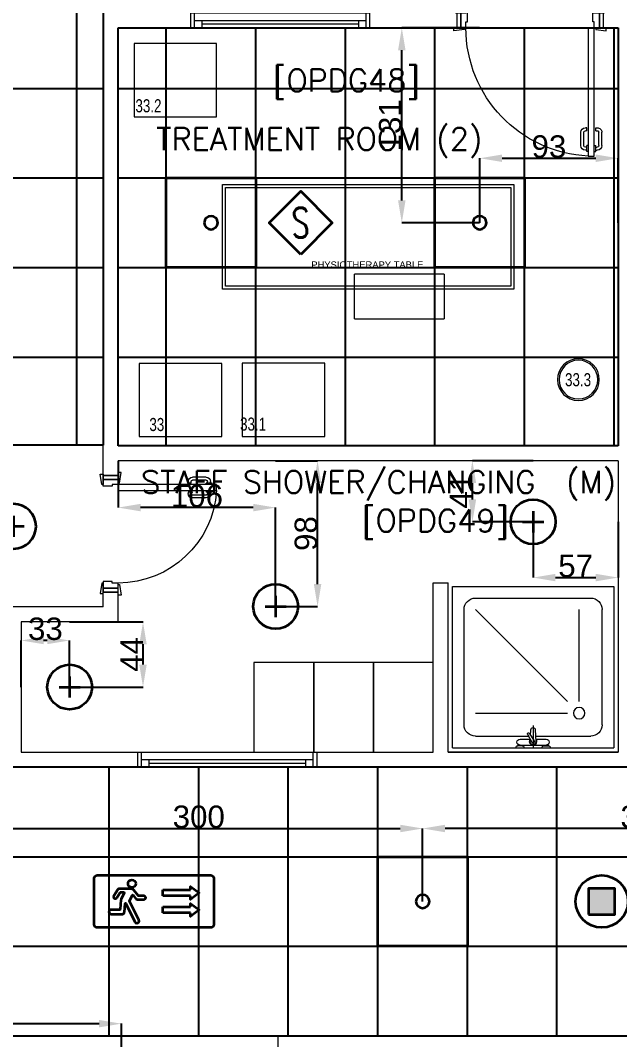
# Model space of a CAD drawing. Header units: inches. Extents: x -12418 to 57169, y -29325 to 19878.
# Drawn here: x 29623 to 33637, y -2773 to 4056 of the extents above; entities that cross this region are included whole.
import ezdxf
from ezdxf.enums import TextEntityAlignment as Align

# ---------------------------------------------------------------- set-up
doc = ezdxf.new("R2010")
doc.units = ezdxf.units.IN
doc.header["$LTSCALE"] = 25
doc.header["$MEASUREMENT"] = 0
doc.header["$PDMODE"] = 3
doc.layers.get('0').update_dxf_attribs({"color": 8})
doc.layers.get('Defpoints').update_dxf_attribs({"color": 8})
for name, color, linetype, lineweight in [('00-Ground Floor$0$72_EGR_BASE_TEXT', 252, 'Continuous', 5), ('00-Ground Floor$0$72_EGR_EQP_TAG', 142, 'Continuous', 5), ('00-Ground Floor$0$Aluminum', 251, 'Continuous', 5), ('00-Ground Floor$0$LOADING', 253, 'Continuous', 5), ('00-Ground Floor$0$SANIT', 250, 'Continuous', 5), ('00-Ground Floor$0$Walls', 251, 'Continuous', 5), ('00-Ground Floor$0$Wooden Joinery', 251, 'Continuous', 5), ('E-DIM', 6, 'Continuous', 18), ('E-LITE-CIRC-NUMB', 6, 'Continuous', 25), ('E-LITE-CLNG', 150, 'Continuous', 35), ('E-LITE-CLNG @ 100', 150, 'Continuous', 35), ('E-LITE-CTRL', 6, 'Continuous', 25), ('E-LITE-EXIT-CLNG @ 100', 3, 'Continuous', 35), ('E-LITE-EXIT-CTRL', 6, 'Continuous', 25), ('E-LITE-EXIT-IDEN', 6, 'Continuous', 25), ('F-ALRM-CLNG @ 100', 33, 'Continuous', 35), ('T-INTC-CLNG @ 100', 33, 'Continuous', 35), ('T-INTC-DEVC-NUMB', 2, 'Continuous', 25)]:
    doc.layers.add(name, color=color, linetype=linetype, lineweight=lineweight)
doc.layers.add('00-Ground Floor$0$False Ceiling', color=251, linetype='Continuous')
doc.styles.add('00-Ground Floor$0$list_ghTextstyle', font='romans.shx', dxfattribs={"height": 0.25})
doc.styles.add('00-Ground Floor$0$SIMPLEX', font='SIMPLEX.shx', dxfattribs={"height": 150})
doc.styles.add('00-Ground Floor$0$X3G_ENTITY_257CFD', font='swisscl.ttf', dxfattribs={"height": 200})
doc.styles.add('DC_Simplex', font='SIMPLEX.shx', dxfattribs={"width": 0.7})
doc.styles.get("Standard").update_dxf_attribs({"font": 'arial.ttf'})
doc.dimstyles.get("Standard").update_dxf_attribs({"dimtxt": 150, "dimasz": 150, "dimexe": 0.18, "dimexo": 0.0625, "dimgap": 1, "dimtad": 1, "dimdec": 0, "dimlfac": 0.1, "dimzin": 0, "dimdsep": 46, "dimtxsty": 'Standard', "dimcen": 0.09, "dimclrd": 256, "dimclrt": 7, "dimadec": 0, "dimazin": 0, "dimtfac": 1, "dimtdec": 0, "dimtofl": 0, "dimtmove": 0, "dimatfit": 3, "dimfxl": 1, "dimtolj": 1, "dimtzin": 0, "dimarcsym": 0})

# ---------------------------------------------------------------- blocks, each defined once
blk = doc.blocks.new('00-Ground Floor$0$A$C72370EFE')
at = {"layer": '00-Ground Floor$0$Wooden Joinery'}
for p, q in [((-0.01, -0.04), (-0.02, -0.04)), ((-0.01, -0.06), (-0.02, -0.06)), ((-0.01, -0.03), (-0.01, -0.07)), ((0, -0.03), (-0.01, -0.03)), ((0.04, -0.03), (0.05, -0.03)), ((0.05, -0.03), (0.05, -0.07)), ((0.05, -0.04), (0.06, -0.04)), ((0.05, -0.06), (0.06, -0.06)), ((-0.05, -0.07), (-0.05, -0.16)), ((-0.03, -0.07), (-0.03, -0.16)), ((0, -0.07), (-0.01, -0.07)), ((0.04, -0.07), (0.05, -0.07)), ((0.07, -0.07), (0.07, -0.16)), ((0.09, -0.07), (0.09, -0.16)), ((-0.01, -0.17), (-0.02, -0.17)), ((-0.01, -0.19), (-0.02, -0.19)), ((-0.01, -0.17), (-0.01, -0.19)), ((0.05, -0.17), (0.06, -0.17)), ((0.05, -0.17), (0.05, -0.19)), ((0.05, -0.19), (0.06, -0.19))]:
    blk.add_line(p, q, dxfattribs=at)
for centre, radius, start, end in [((-0.02, -0.07), 0.03, 90, 180), ((-0.02, -0.07), 0.01, 90, 180), ((0.06, -0.07), 0.03, 0, 90), ((0.06, -0.07), 0.01, 0, 90), ((-0.02, -0.16), 0.03, 180, 270), ((-0.02, -0.16), 0.01, 180, 270), ((0.06, -0.16), 0.01, 270, 0), ((0.06, -0.16), 0.03, 270, 0)]:
    blk.add_arc(centre, radius, start, end, dxfattribs=at)
blk = doc.blocks.new('00-Ground Floor$0$A$C268A7CF0')
at = {"layer": '00-Ground Floor$0$Wooden Joinery'}
for points in [[(80, 758.8), (80, 768.8), (10, 778.8), (10, 758.8)], [(740, 758.8), (740, 768.8), (810, 778.8), (810, 758.8)], [(70, 658.8), (70, 648.8), (0, 638.8), (0, 658.8)], [(120, 658.8), (120, 0), (80, 0), (80, 658.8)], [(750, 658.8), (750, 648.8), (820, 638.8), (820, 658.8)]]:
    blk.add_lwpolyline(points, close=True, dxfattribs=at)
for points in [[(45, 658.8), (45, 758.8), (20, 758.8), (20, 658.8), (45, 658.8)], [(45, 658.8), (80, 658.8), (80, 698.8), (90, 698.8), (90, 758.8), (45, 758.8), (45, 658.8)], [(775, 658.8), (740, 658.8), (740, 698.8), (730, 698.8), (730, 758.8), (775, 758.8), (775, 658.8)], [(775, 658.8), (775, 758.8), (800, 758.8), (800, 658.8), (775, 658.8)]]:
    blk.add_lwpolyline(points, dxfattribs=at)
blk.add_arc((80, 658.8), 660, 273.4748, 0, dxfattribs=at)
at = {"layer": '00-Ground Floor$0$Wooden Joinery', "xscale": 999.9999999998854, "yscale": 999.9999999998854, "zscale": 999.9999999998854, "rotation": 180}
blk.add_blockref('00-Ground Floor$0$A$C72370EFE', (120, 0), dxfattribs=at)
blk = doc.blocks.new('00-Ground Floor$0$A$C5DAD61B4')
at = {"layer": '00-Ground Floor$0$Wooden Joinery'}
for points in [[(80, 959.1), (80, 969.1), (10, 979.1), (10, 959.1)], [(940, 959.1), (940, 969.1), (1010, 979.1), (1010, 959.1)], [(70, 859.1), (70, 849.1), (0, 839.1), (0, 859.1)], [(120, 859.1), (120, 0), (80, 0), (80, 859.1)], [(950, 859.1), (950, 849.1), (1020, 839.1), (1020, 859.1)]]:
    blk.add_lwpolyline(points, close=True, dxfattribs=at)
for points in [[(45, 859.1), (45, 959.1), (20, 959.1), (20, 859.1), (45, 859.1)], [(45, 859.1), (80, 859.1), (80, 899.1), (90, 899.1), (90, 959.1), (45, 959.1), (45, 859.1)], [(975, 859.1), (940, 859.1), (940, 899.1), (930, 899.1), (930, 959.1), (975, 959.1), (975, 859.1)], [(975, 859.1), (975, 959.1), (1000, 959.1), (1000, 859.1), (975, 859.1)]]:
    blk.add_lwpolyline(points, dxfattribs=at)
blk.add_arc((80, 859.1), 860, 272.66603, 0, dxfattribs=at)
at = {"layer": '00-Ground Floor$0$Wooden Joinery', "xscale": 999.9999999998854, "yscale": 999.9999999998854, "zscale": 999.9999999998854, "rotation": 180}
blk.add_blockref('00-Ground Floor$0$A$C72370EFE', (120, 0), dxfattribs=at)
blk = doc.blocks.new('00-Ground Floor$0$SHOWER TRAY 80x80')
at = {"layer": '00-Ground Floor$0$SANIT'}
for p, q in [((0, 0), (0, 0.8)), ((0.8, 0.8), (0, 0.8)), ((0.8, 0), (0.8, 0.8)), ((0.1143, 0.7429), (0.6857, 0.7429)), ((0.0571, 0.4124), (0.0571, 0.6857)), ((0.7429, 0.1143), (0.7429, 0.6857)), ((0.2286, 0.6286), (0.6857, 0.6286)), ((0.1714, 0.1143), (0.1714, 0.5714)), ((0.2286, 0.5714), (0.6857, 0.1143)), ((0.01, 0.455), (0.01, 0.475)), ((0.0163, 0.475), (0.01, 0.475)), ((0.0125, 0.335), (0.0125, 0.465)), ((0.0425, 0.4133), (0.0425, 0.465)), ((0.0125, 0.455), (0.01, 0.455)), ((0.0895, 0.4105), (0.0316, 0.4139)), ((0.0715, 0.3808), (0.0334, 0.4058)), ((0.11, 0.4), (0, 0.4)), ((0.0667, 0.3728), (0.0271, 0.3939)), ((0.0407, 0.3866), (0.0316, 0.3861)), ((0.0425, 0.335), (0.0425, 0.3857)), ((0.0571, 0.1143), (0.0571, 0.3779)), ((0.0608, 0.3878), (0.0895, 0.3895)), ((0.01, 0.345), (0.01, 0.325)), ((0.0125, 0.345), (0.01, 0.345)), ((0.0163, 0.325), (0.01, 0.325)), ((0.1143, 0.0571), (0.6857, 0.0571)), ((0, 0), (0.8, 0))]:
    blk.add_line(p, q, dxfattribs=at)
blk.add_circle((0.1714, 0.6286), 0.0286, dxfattribs=at)
for centre, radius, start, end in [((0.1143, 0.6857), 0.0571, 90, 180), ((0.6857, 0.6857), 0.0571, 360, 90), ((0, 0.475), 0.01, 0, 90), ((0.0275, 0.465), 0.015, 0, 180), ((0, 0.455), 0.01, 270, 0), ((0.03, 0.4), 0.0175, 49.632, 309.2526), ((0.03, 0.4), 0.014, 83.2671, 276.7329), ((0.03, 0.4), 0.00676, 54.0423, 244.5873), ((0.0895, 0.4), 0.0105, 270, 90), ((0, 0.345), 0.01, 0, 90), ((0.0691, 0.3768), 0.00467, 239.3148, 59.3148), ((0, 0.325), 0.01, 270, 0), ((0.0275, 0.335), 0.015, 180, 0), ((0.1143, 0.1143), 0.0571, 180, 270), ((0.6857, 0.1143), 0.0571, 270, 360)]:
    blk.add_arc(centre, radius, start, end, dxfattribs=at)
blk = doc.blocks.new('00-Ground Floor$0$WM00001-P')
at = {"layer": '00-Ground Floor$0$LOADING'}
for radius in [0.14, 0.13]:
    blk.add_circle((0, 0), radius, dxfattribs=at)
blk = doc.blocks.new('00-Ground Floor$0$H.A.2.3_Second Floor Plan$0$A$C64EB3589')
for p, q in [((-1106.9, 923.8, -10), (-506.9, 923.8, -10)), ((-1106.9, 923.8, -10), (-1106.9, 623.8, -10)), ((-506.9, 623.8, -10), (-506.9, 923.8, -10)), ((-506.9, 623.8, -10), (-1106.9, 623.8, -10))]:
    blk.add_line(p, q)
at = {"elevation": -10}
for points in [[(-1990.9, 23.8), (-40.9, 23.8), (-40.9, 723.8), (-1990.9, 723.8)], [(-1990.9, 23.8), (-40.9, 23.8), (-40.9, 723.8), (-1990.9, 723.8)], [(-1990.9, 23.8), (-40.9, 23.8), (-40.9, 723.8), (-1990.9, 723.8)], [(-1990.9, 23.8), (-40.9, 23.8), (-40.9, 723.8), (-1990.9, 723.8)], [(-1970.9, 43.8), (-60.9, 43.8), (-60.9, 703.8), (-1970.9, 703.8)], [(-1970.9, 43.8), (-60.9, 43.8), (-60.9, 703.8), (-1970.9, 703.8)], [(-1970.9, 43.8), (-60.9, 43.8), (-60.9, 703.8), (-1970.9, 703.8)], [(-1970.9, 43.8), (-60.9, 43.8), (-60.9, 703.8), (-1970.9, 703.8)]]:
    blk.add_lwpolyline(points, close=True, dxfattribs=at)
blk = doc.blocks.new('00-Ground Floor$0$ELECTROTHERAPY UNIT')
at = {"layer": '00-Ground Floor$0$LOADING', "elevation": 0}
blk.add_lwpolyline([(-952367.9, -379387.9), (-952921.6, -379387.9), (-952921.6, -379879.1), (-952367.9, -379879.1)], close=True, dxfattribs=at)
blk = doc.blocks.new('00-Ground Floor$0$PRESSOTHERAPY')
at = {"layer": '00-Ground Floor$0$LOADING', "elevation": 0}
blk.add_lwpolyline([(-952461.7, -380062.3), (-951908, -380062.3), (-951908, -379571.1), (-952461.7, -379571.1)], close=True, dxfattribs=at)
blk = doc.blocks.new('00-Ground Floor$0$HYDRO HOT')
at = {"layer": '00-Ground Floor$0$LOADING', "elevation": 0}
blk.add_lwpolyline([(-952414, -375984), (-951860.3, -375984), (-951860.3, -375492.8), (-952414, -375492.8)], close=True, dxfattribs=at)
blk = doc.blocks.new('00-Ground Floor$0$A$C37be4daf')
at = {"layer": '00-Ground Floor$0$Aluminum'}
for p, q in [((1416, 598.2), (216, 598.2)), ((241, 498.2), (241, 598.2)), ((1391, 548.2), (241, 548.2)), ((291, 548.2), (291, 598.2)), ((291, 573.2), (1341, 573.2)), ((1341, 548.2), (1341, 598.2)), ((1391, 498.2), (1391, 598.2)), ((1416, 498.2), (216, 498.2))]:
    blk.add_line(p, q, dxfattribs=at)
at = {"layer": '00-Ground Floor$0$Walls'}
for p, q in [((216, 498.2), (216, 598.2)), ((1416, 498.2), (1416, 598.2))]:
    blk.add_line(p, q, dxfattribs=at)
blk = doc.blocks.new('00-Ground Floor$0$A$Ce9e1c4c3')
at = {"layer": '00-Ground Floor$0$False Ceiling', "color": 254, "linetype": 'Continuous'}
for p, q in [((-70000, 1209.6), (-70000, 9172.6)), ((-69400, 1205.7), (-69400, 4005.7)), ((-68800, 1205.7), (-68800, 4005.7)), ((-68200, 1205.7), (-68200, 4005.7)), ((-67600, 1205.7), (-67600, 4005.7)), ((-67000, 1205.7), (-67000, 4005.7)), ((-66400, 1205.7), (-66400, 4005.7)), ((-79752.1, 3600), (-69822.1, 3600)), ((-69722.1, 3600), (-66372.1, 3600)), ((-79752.1, 3000), (-69822.1, 3000)), ((-69722.1, 3000), (-66372.1, 3000)), ((-79752.1, 2400), (-69822.1, 2400)), ((-69722.1, 2400), (-66372.1, 2400)), ((-79752.1, 1800), (-69822.1, 1800)), ((-69722.1, 1800), (-66372.1, 1800)), ((-51182.1, -947.4, 0), (-87736.7, -947.4, 0)), ((-69782.1, -2747.4), (-69782.1, -947.4)), ((-69182.1, -2747.4), (-69182.1, -947.4)), ((-68582.1, -2747.4), (-68582.1, -947.4)), ((-67982.1, -2747.4), (-67982.1, -947.4)), ((-67382.1, -2747.4), (-67382.1, -947.4)), ((-66782.1, -2747.4), (-66782.1, -947.4)), ((-87736.7, -1547.4), (-51182.1, -1547.4)), ((-87736.7, -2147.4), (-51182.1, -2147.4)), ((-87736.7, -2747.4, 0), (-51182.1, -2747.4, 0))]:
    blk.add_line(p, q, dxfattribs=at)
at = {"layer": '00-Ground Floor$0$False Ceiling', "color": 254}
for p, q in [((-69822.1, 4105.7, 0), (-69822.1, 1209.6, 0)), ((-69722.1, 4005.7, 0), (-66372.1, 4005.7, 0)), ((-69722.1, 1205.7, 0), (-69722.1, 4005.7, 0)), ((-66372.1, 4005.7, 0), (-66372.1, 1205.7, 0)), ((-69822.1, 1209.6, 0), (-79752.1, 1209.6, 0)), ((-66372.1, 1205.7, 0), (-69722.1, 1205.7, 0))]:
    blk.add_line(p, q, dxfattribs=at)
blk = doc.blocks.new('00-Ground Floor')
at = {"layer": '00-Ground Floor$0$LOADING', "elevation": 0}
for points in [[(31187.9, -847.4), (31587.9, -847.4), (31587.9, -247.4), (31187.9, -247.4)], [(31587.9, -847.4), (31987.9, -847.4), (31987.9, -247.4), (31587.9, -247.4)], [(31987.9, -847.4), (32387.9, -847.4), (32387.9, -247.4), (31987.9, -247.4)]]:
    blk.add_lwpolyline(points, close=True, dxfattribs=at)
at = {"layer": '00-Ground Floor$0$Walls'}
for p, q in [((30177.9, 1005.7, 0), (30177.9, 4105.7, 0)), ((32547.9, 4105.7, 0), (32547.9, 4005.7, 0)), ((33527.9, 4105.7, 0), (33527.9, 4005.7, 0)), ((30277.9, 4005.7, 0), (32547.9, 4005.7, 0)), ((30277.9, 1205.7, 0), (30277.9, 4005.7, 0)), ((33527.9, 4005.7, 0), (33627.9, 4005.7, 0)), ((33627.9, 4005.7, 0), (33627.9, 1205.7, 0)), ((33627.9, 1367.6, 0), (33627.9, 1205.7, 0)), ((30277.9, 1205.7, 0), (33627.9, 1205.7, 0)), ((30277.9, 1005.7, 0), (30277.9, 1105.7, 0)), ((33627.9, 1105.7, 0), (30277.9, 1105.7, 0)), ((33627.9, 1105.7, 0), (33627.9, -847.4, 0)), ((30277.9, 1005.7, 0), (30177.9, 1005.7, 0)), ((32387.9, 287.6, 0), (32487.9, 287.6, 0)), ((32387.9, -847.4, 0), (32387.9, 287.6, 0)), ((32487.9, -847.4, 0), (32487.9, 287.6, 0)), ((30177.9, 125.7, 0), (30177.9, 225.7, 0)), ((30277.9, 225.7, 0), (30177.9, 225.7, 0)), ((30277.9, 25.7, 0), (30277.9, 225.7, 0)), ((30177.9, 125.7, 0), (28977.9, 125.7, 0)), ((29627.9, 25.7, 0), (29627.9, -847.4, 0)), ((30277.9, 25.7, 0), (29627.9, 25.7, 0)), ((29627.9, -847.4, 0), (32387.9, -847.4, 0)), ((32487.9, -847.4, 0), (33627.9, -847.4, 0)), ((33627.9, -847.4, 0), (32487.9, -847.4, 0)), ((17732.9, -947.4, 0), (43417.9, -947.4, 0)), ((36049.5, -2747.4, 0), (31349.5, -2747.4, 0)), ((31349.5, -5267.4, 0), (31349.5, -2747.4, 0))]:
    blk.add_line(p, q, dxfattribs=at)
at = {"rotation": 180}
for p in [(32178.9, 4603.9, 0), (31823.9, -349.2, 0)]:
    blk.add_blockref('00-Ground Floor$0$A$C37be4daf', p, dxfattribs=at)
at = {"layer": '00-Ground Floor$0$False Ceiling', "color": 254}
blk.add_blockref('00-Ground Floor$0$A$Ce9e1c4c3', (100000, 0), dxfattribs=at)
at = {"layer": '00-Ground Floor$0$LOADING'}
for name, p in [('00-Ground Floor$0$HYDRO HOT', (982798.1, 379393.3)), ('00-Ground Floor$0$ELECTROTHERAPY UNIT', (983340.3, 381145.8)), ('00-Ground Floor$0$PRESSOTHERAPY', (983570, 381329.1))]:
    blk.add_blockref(name, p, dxfattribs=at)
at = {"layer": '00-Ground Floor$0$LOADING', "extrusion": (0, 0, -1), "zscale": -1, "rotation": 180}
blk.add_blockref('00-Ground Floor$0$H.A.2.3_Second Floor Plan$0$A$C64EB3589', (-32968.9, 2979.5, -10), dxfattribs=at)
at = {"layer": '00-Ground Floor$0$LOADING', "extrusion": (2.33844e-18, 2.24019e-05, -1), "xscale": 1000, "yscale": 1000, "zscale": 1000, "rotation": 90.0000000000004}
blk.add_blockref('00-Ground Floor$0$WM00001-P', (-33361.6, 1649, 0.1), dxfattribs=at)
at = {"layer": '00-Ground Floor$0$SANIT', "xscale": -1350.000000000878, "yscale": 1350.000000000878, "zscale": 1350.000000000878, "rotation": 270}
blk.add_blockref('00-Ground Floor$0$SHOWER TRAY 80x80', (32517.9, -817.4, 0), dxfattribs=at)
at = {"layer": '00-Ground Floor$0$Wooden Joinery', "xscale": -1}
blk.add_blockref('00-Ground Floor$0$A$C5DAD61B4', (33547.9, 3146.6, 0), dxfattribs=at)
at = {"layer": '00-Ground Floor$0$Wooden Joinery', "xscale": -1, "rotation": 90}
blk.add_blockref('00-Ground Floor$0$A$C268A7CF0', (30936.7, 1025.7, 0), dxfattribs=at)
at = {"layer": '00-Ground Floor$0$72_EGR_BASE_TEXT', "char_height": 150, "attachment_point": 2, "style": '00-Ground Floor$0$SIMPLEX'}
for s, insert in [('[OPDG48]', (31807.3, 3728.6, 0)), ('TREATMENT ROOM (2)', (31625.5, 3335.7, 0)), ('STAFF SHOWER/CHANGING  (M)', (32022.6, 1038.3, 0)), ('[OPDG49]', (32404.4, 779.5, 0))]:
    blk.add_mtext(s, dxfattribs=dict(at, insert=insert))
at = {"layer": '00-Ground Floor$0$72_EGR_EQP_TAG', "char_height": 87.47, "attachment_point": 2, "style": '00-Ground Floor$0$X3G_ENTITY_257CFD'}
for s, insert in [('33.2', (30481, 3527.2, 0)), ('33.3', (33359.1, 1691.9, 0)), ('33', (30537, 1391.8, 0)), ('33.1', (31182, 1394.6, 0))]:
    blk.add_mtext(s, dxfattribs=dict(at, insert=insert))
at = {"layer": '00-Ground Floor$0$LOADING', "color": 4, "insert": (32322.9, 2440.8), "char_height": 45, "width": 1758.975, "attachment_point": 3, "style": '00-Ground Floor$0$list_ghTextstyle'}
blk.add_mtext('{\\fArial|b0|i0|c0|p34;PHYSIOTHERAPY TABLE}', dxfattribs=at)
blk = doc.blocks.new('*U13')
blk.add_lwpolyline([(-300, 300), (-300, -300), (300, -300), (300, 300)], close=True)
blk.add_circle((0, 0), 45)
at = {"layer": 'E-LITE-CIRC-NUMB', "style": 'DC_Simplex', "width": 0.7, "flags": 8}
blk.add_attdef('CIRCUIT', text='', height=200, rotation=0, dxfattribs=at).set_placement((-473.9, 300), align=Align.RIGHT)
at = {"layer": 'E-LITE-CTRL', "style": 'DC_Simplex', "width": 0.7, "flags": 8}
blk.add_attdef('CONTROL', (1118.9, -935), '', height=200, rotation=360, dxfattribs=at)
blk = doc.blocks.new('*U17')
at = {"color": 9}
for p, q in [((0.603, -1.375), (0.603, -0.975)), ((0.603, -0.975), (2.447, -0.975)), ((2.447, -1.375), (0.603, -1.375)), ((0.603, -2.521), (0.603, -2.121)), ((0.603, -2.121), (2.447, -2.121)), ((2.447, -2.521), (0.603, -2.521))]:
    blk.add_line(p, q, dxfattribs=at)
blk.add_lwpolyline([(3.8, -3.5), (-3.8, -3.5, -0.414214), (-4, -3.3), (-4, -0.2, -0.414214), (-3.8, 0), (3.8, 0, -0.414214), (4, -0.2), (4, -3.3, -0.414214)], format="xyb", close=True)
blk.add_lwpolyline([(-2.489, -1.509), (-2.259, -1.15, -0.255575), (-2.236, -1.137), (-2.012, -1.137, -0.558794), (-1.989, -1.176), (-2.2, -1.596, 0.100171), (-2.213, -1.642), (-2.257, -2.278, -0.394397), (-2.283, -2.303), (-2.874, -2.303, 1), (-2.874, -2.598), (-2.108, -2.598, 0.394397), (-1.975, -2.473), (-1.936, -1.897, -0.766279), (-1.885, -1.887), (-1.278, -3.118, 1), (-1.014, -2.988), (-1.63, -1.738, -0.235619), (-1.63, -1.714), (-1.437, -1.332, -0.5506), (-1.392, -1.327), (-1.206, -1.567, 0.231482), (-1.111, -1.613), (-0.667, -1.613, 1), (-0.667, -1.372), (-1.039, -1.372, -0.231482), (-1.06, -1.362), (-1.345, -0.996, 0.231482), (-1.547, -0.897), (-2.316, -0.897, 0.255575), (-2.418, -0.952), (-2.691, -1.379, 1)], format="xyb", close=True, dxfattribs=at)
for points in [[(2.447, -0.975), (2.447, -0.738), (3.021, -1.175), (2.447, -1.612), (2.447, -1.375)], [(2.447, -2.121), (2.447, -1.884), (3.021, -2.321), (2.447, -2.758), (2.447, -2.521)]]:
    blk.add_lwpolyline(points, dxfattribs=at)
blk.add_circle((-1.481, -0.557), 0.257, dxfattribs=at)
at = {"layer": 'E-LITE-EXIT-CTRL', "style": 'DC_Simplex', "width": 0.7, "flags": 8}
blk.add_attdef('CONTROL', (4.5, -6), '', height=2, rotation=360, dxfattribs=at)
at = {"layer": 'E-LITE-EXIT-IDEN', "style": 'DC_Simplex', "width": 0.7, "flags": 8}
blk.add_attdef('TYPE', (4.5, 0.5), '', height=2, rotation=360, dxfattribs=at)
blk = doc.blocks.new('DC_LT-CL-Point')
for p, q in [((0, -0.711), (0, 0.711)), ((0.711, 0), (-0.711, 0))]:
    blk.add_line(p, q)
blk.add_circle((0, 0), 1.5)
at = {"layer": 'E-LITE-CIRC-NUMB', "style": 'DC_Simplex', "width": 0.7, "flags": 8}
blk.add_attdef('CIRCUIT', text='', height=2, rotation=360, dxfattribs=at).set_placement((-3.364, 1.5), align=Align.RIGHT)
at = {"layer": 'E-LITE-CTRL', "style": 'DC_Simplex', "width": 0.7, "flags": 8}
blk.add_attdef('CONTROL', (3.364, -3.498), '', height=2, rotation=360, dxfattribs=at)
blk = doc.blocks.new('*U58')
blk.add_lwpolyline([(-300, 300), (-300, -300), (300, -300), (300, 300)], close=True)
blk.add_circle((0, 0), 45)
at = {"layer": 'E-LITE-CIRC-NUMB', "style": 'DC_Simplex', "width": 0.7, "flags": 8}
blk.add_attdef('CIRCUIT', text='', height=200, rotation=0, dxfattribs=at).set_placement((-473.9, 300), align=Align.RIGHT)
at = {"layer": 'E-LITE-CTRL', "style": 'DC_Simplex', "width": 0.7, "flags": 8}
blk.add_attdef('CONTROL', (1118.9, -935), '', height=200, rotation=360, dxfattribs=at)
blk = doc.blocks.new('A$C5CF53093')
blk.add_lwpolyline([(0, -212.1), (-212.1, 0), (0, 212.1), (212.1, 0)], close=True)
blk = doc.blocks.new('*U207')
at = {"xscale": 0.01, "yscale": 0.01, "zscale": 0.01}
blk.add_blockref('A$C5CF53093', (0.007, -0.007), dxfattribs=at)
at = {"color": 6, "style": 'DC_Simplex', "width": 0.7, "flags": 8}
blk.add_attdef('TYPE', text='', height=2, rotation=360, dxfattribs=at).set_placement((0, 0), align=Align.MIDDLE_CENTER)
blk = doc.blocks.new('DC_PA-CL-Speaker')
blk.add_hatch(color=256).paths.add_polyline_path([(-0.883, -0.87), (0.865, -0.87), (0.865, 0.878), (-0.883, 0.878)])
blk.add_lwpolyline([(-0.883, -0.87), (0.865, -0.87), (0.865, 0.878), (-0.883, 0.878)], close=True)
blk.add_circle((0, 0), 1.75)
at = {"layer": 'T-INTC-DEVC-NUMB', "style": 'DC_Simplex', "width": 0.7}
blk.add_attdef('DC_CONTROL', (3.364, 2.471), '', height=2, rotation=360, dxfattribs=at)
blk = doc.blocks.new('*D311')
at = {"layer": 'Defpoints', "color": 0, "transparency": 16777216}
for p in [(30300, -2666.2), (27900, -3000), (30300, -3000)]:
    blk.add_point(p, dxfattribs=at)
at = {"layer": 'E-DIM', "color": 0, "lineweight": -2, "transparency": 16777216}
for p, q in [((27900, -2999.9), (27900, -2666)), ((30300, -2999.9), (30300, -2666))]:
    blk.add_line(p, q, dxfattribs=at)
at = {"layer": 'E-DIM', "lineweight": -2, "transparency": 16777216}
blk.add_line((28050, -2666.2), (30150, -2666.2), dxfattribs=at)
at = {"layer": 'E-DIM', "transparency": 16777216}
for points in [[(28050, -2641.2), (28050, -2691.2), (27900, -2666.2)], [(30150, -2641.2), (30150, -2691.2), (30300, -2666.2)]]:
    blk.add_solid(points, dxfattribs=at)
at = {"layer": 'E-DIM', "color": 7, "transparency": 16777216, "insert": (29100, -2588.6), "char_height": 150, "attachment_point": 5}
blk.add_mtext('\\A1;240', dxfattribs=at)
blk = doc.blocks.new('*D381')
at = {"layer": 'Defpoints', "color": 0, "transparency": 16777216}
for p in [(32317.9, -1358.7), (29317.9, -1847.4), (32317.9, -1847.4)]:
    blk.add_point(p, dxfattribs=at)
at = {"layer": 'E-DIM', "color": 0, "lineweight": -2, "transparency": 16777216}
for p, q in [((29317.9, -1847.4), (29317.9, -1358.5)), ((32317.9, -1847.4), (32317.9, -1358.5))]:
    blk.add_line(p, q, dxfattribs=at)
at = {"layer": 'E-DIM', "lineweight": -2, "transparency": 16777216}
blk.add_line((29467.9, -1358.7), (32167.9, -1358.7), dxfattribs=at)
at = {"layer": 'E-DIM', "transparency": 16777216}
for points in [[(29467.9, -1333.7), (29467.9, -1383.7), (29317.9, -1358.7)], [(32167.9, -1333.7), (32167.9, -1383.7), (32317.9, -1358.7)]]:
    blk.add_solid(points, dxfattribs=at)
at = {"layer": 'E-DIM', "color": 7, "transparency": 16777216, "insert": (30817.9, -1281.1), "char_height": 150, "attachment_point": 5}
blk.add_mtext('\\A1;300', dxfattribs=at)
blk = doc.blocks.new('*D379')
at = {"layer": 'Defpoints', "color": 0, "transparency": 16777216}
for p in [(32317.9, -1358.7), (32317.9, -1847.4), (35317.9, -1847.4)]:
    blk.add_point(p, dxfattribs=at)
at = {"layer": 'E-DIM', "color": 0, "lineweight": -2, "transparency": 16777216}
for p, q in [((32317.9, -1847.4), (32317.9, -1358.5)), ((35317.9, -1847.4), (35317.9, -1358.5))]:
    blk.add_line(p, q, dxfattribs=at)
at = {"layer": 'E-DIM', "lineweight": -2, "transparency": 16777216}
blk.add_line((35167.9, -1358.7), (32467.9, -1358.7), dxfattribs=at)
at = {"layer": 'E-DIM', "transparency": 16777216}
for points in [[(32467.9, -1333.7), (32467.9, -1383.7), (32317.9, -1358.7)], [(35167.9, -1333.7), (35167.9, -1383.7), (35317.9, -1358.7)]]:
    blk.add_solid(points, dxfattribs=at)
at = {"layer": 'E-DIM', "color": 7, "transparency": 16777216, "insert": (33817.9, -1281.1), "char_height": 150, "attachment_point": 5}
blk.add_mtext('\\A1;300', dxfattribs=at)
blk = doc.blocks.new('*D462')
at = {"layer": 'Defpoints', "color": 0, "transparency": 16777216}
for p in [(33627.9, 3132), (32700, 2700), (33627.9, 2700, 0)]:
    blk.add_point(p, dxfattribs=at)
at = {"layer": 'E-DIM', "color": 0, "lineweight": -2, "transparency": 16777216}
for p, q in [((32700, 2700.1), (32700, 3132.2)), ((33627.9, 2700.1), (33627.9, 3132.2))]:
    blk.add_line(p, q, dxfattribs=at)
at = {"layer": 'E-DIM', "lineweight": -2, "transparency": 16777216}
blk.add_line((32850, 3132), (33477.9, 3132), dxfattribs=at)
at = {"layer": 'E-DIM', "transparency": 16777216}
for points in [[(32850, 3157), (32850, 3107), (32700, 3132)], [(33477.9, 3157), (33477.9, 3107), (33627.9, 3132)]]:
    blk.add_solid(points, dxfattribs=at)
at = {"layer": 'E-DIM', "color": 7, "transparency": 16777216, "insert": (33164, 3209.6), "char_height": 150, "attachment_point": 5}
blk.add_mtext('\\A1;93', dxfattribs=at)
blk = doc.blocks.new('*D463')
at = {"layer": 'Defpoints', "color": 0, "transparency": 16777216}
for p in [(32178.3, 4005.7), (32700, 4005.7, 0), (32700, 2700)]:
    blk.add_point(p, dxfattribs=at)
at = {"layer": 'E-DIM', "color": 0, "lineweight": -2, "transparency": 16777216}
for p, q in [((32699.9, 4005.7), (32178.1, 4005.7)), ((32699.9, 2700), (32178.1, 2700))]:
    blk.add_line(p, q, dxfattribs=at)
at = {"layer": 'E-DIM', "lineweight": -2, "transparency": 16777216}
blk.add_line((32178.3, 2850), (32178.3, 3855.7), dxfattribs=at)
at = {"layer": 'E-DIM', "transparency": 16777216}
for points in [[(32153.3, 3855.7), (32203.3, 3855.7), (32178.3, 4005.7)], [(32153.3, 2850), (32203.3, 2850), (32178.3, 2700)]]:
    blk.add_solid(points, dxfattribs=at)
at = {"layer": 'E-DIM', "color": 7, "transparency": 16777216, "insert": (32100.7, 3352.8), "char_height": 150, "attachment_point": 5, "rotation": 90}
blk.add_mtext('\\A1;131', dxfattribs=at)
blk = doc.blocks.new('*D469')
at = {"layer": 'Defpoints', "color": 0, "transparency": 16777216}
for p in [(29627.9, -98.9), (29627.9, -410.9, 0), (29952.9, -410.9, 0)]:
    blk.add_point(p, dxfattribs=at)
at = {"layer": 'E-DIM', "color": 0, "lineweight": -2, "transparency": 16777216}
for p, q in [((29627.9, -410.8), (29627.9, -98.7)), ((29952.9, -410.8), (29952.9, -98.7))]:
    blk.add_line(p, q, dxfattribs=at)
at = {"layer": 'E-DIM', "lineweight": -2, "transparency": 16777216}
blk.add_line((29802.9, -98.9), (29777.9, -98.9), dxfattribs=at)
at = {"layer": 'E-DIM', "transparency": 16777216}
for points in [[(29777.9, -73.9), (29777.9, -123.9), (29627.9, -98.9)], [(29802.9, -73.9), (29802.9, -123.9), (29952.9, -98.9)]]:
    blk.add_solid(points, dxfattribs=at)
at = {"layer": 'E-DIM', "color": 7, "transparency": 16777216, "insert": (29790.4, -21.3), "char_height": 150, "attachment_point": 5}
blk.add_mtext('\\A1;33', dxfattribs=at)
blk = doc.blocks.new('*D470')
at = {"layer": 'Defpoints', "color": 0, "transparency": 16777216}
for p in [(29952.9, 25.7, 0), (30444.4, 25.7), (29952.9, -410.9, 0)]:
    blk.add_point(p, dxfattribs=at)
at = {"layer": 'E-DIM', "color": 0, "lineweight": -2, "transparency": 16777216}
for p, q in [((29953, 25.7), (30444.5, 25.7)), ((29953, -410.9), (30444.5, -410.9))]:
    blk.add_line(p, q, dxfattribs=at)
at = {"layer": 'E-DIM', "lineweight": -2, "transparency": 16777216}
blk.add_line((30444.4, -260.9), (30444.4, -124.3), dxfattribs=at)
at = {"layer": 'E-DIM', "transparency": 16777216}
for points in [[(30419.4, -124.3), (30469.4, -124.3), (30444.4, 25.7)], [(30419.4, -260.9), (30469.4, -260.9), (30444.4, -410.9)]]:
    blk.add_solid(points, dxfattribs=at)
at = {"layer": 'E-DIM', "color": 7, "transparency": 16777216, "insert": (30368.4, -192.6), "char_height": 150, "attachment_point": 5, "rotation": 90}
blk.add_mtext('\\A1;44', dxfattribs=at)
blk = doc.blocks.new('*D471')
at = {"layer": 'Defpoints', "color": 0, "transparency": 16777216}
for p in [(31332.9, 1105.7, 0), (31613.9, 1105.7), (31332.9, 129.1, 0)]:
    blk.add_point(p, dxfattribs=at)
at = {"layer": 'E-DIM', "color": 0, "lineweight": -2, "transparency": 16777216}
for p, q in [((31333, 1105.7), (31614.1, 1105.7)), ((31333, 129.1), (31614.1, 129.1))]:
    blk.add_line(p, q, dxfattribs=at)
at = {"layer": 'E-DIM', "lineweight": -2, "transparency": 16777216}
blk.add_line((31613.9, 279.1), (31613.9, 955.7), dxfattribs=at)
at = {"layer": 'E-DIM', "transparency": 16777216}
for points in [[(31588.9, 955.7), (31638.9, 955.7), (31613.9, 1105.7)], [(31588.9, 279.1), (31638.9, 279.1), (31613.9, 129.1)]]:
    blk.add_solid(points, dxfattribs=at)
at = {"layer": 'E-DIM', "color": 7, "transparency": 16777216, "insert": (31536.3, 617.4), "char_height": 150, "attachment_point": 5, "rotation": 90}
blk.add_mtext('\\A1;98', dxfattribs=at)
blk = doc.blocks.new('*D472')
at = {"layer": 'Defpoints', "color": 0, "transparency": 16777216}
for p in [(30277.9, 1105.7, 0), (30277.9, 791.4), (31332.9, 129.1, 0)]:
    blk.add_point(p, dxfattribs=at)
at = {"layer": 'E-DIM', "color": 0, "lineweight": -2, "transparency": 16777216}
for p, q in [((30277.9, 1105.6), (30277.9, 791.3)), ((31332.9, 129.2), (31332.9, 791.6))]:
    blk.add_line(p, q, dxfattribs=at)
at = {"layer": 'E-DIM', "lineweight": -2, "transparency": 16777216}
blk.add_line((31182.9, 791.4), (30427.9, 791.4), dxfattribs=at)
at = {"layer": 'E-DIM', "transparency": 16777216}
for points in [[(30427.9, 816.4), (30427.9, 766.4), (30277.9, 791.4)], [(31182.9, 816.4), (31182.9, 766.4), (31332.9, 791.4)]]:
    blk.add_solid(points, dxfattribs=at)
at = {"layer": 'E-DIM', "color": 7, "transparency": 16777216, "insert": (30805.4, 869), "char_height": 150, "attachment_point": 5}
blk.add_mtext('\\A1;106', dxfattribs=at)
blk = doc.blocks.new('*D473')
at = {"layer": 'Defpoints', "color": 0, "transparency": 16777216}
for p in [(32651.3, 1105.7), (33057.9, 1105.7, 0), (33057.9, 696.6, 0)]:
    blk.add_point(p, dxfattribs=at)
at = {"layer": 'E-DIM', "color": 0, "lineweight": -2, "transparency": 16777216}
for p, q in [((33057.9, 1105.7), (32651.1, 1105.7)), ((33057.9, 696.6), (32651.1, 696.6))]:
    blk.add_line(p, q, dxfattribs=at)
at = {"layer": 'E-DIM', "lineweight": -2, "transparency": 16777216}
blk.add_line((32651.3, 846.6), (32651.3, 955.7), dxfattribs=at)
at = {"layer": 'E-DIM', "transparency": 16777216}
for points in [[(32626.3, 955.7), (32676.3, 955.7), (32651.3, 1105.7)], [(32626.3, 846.6), (32676.3, 846.6), (32651.3, 696.6)]]:
    blk.add_solid(points, dxfattribs=at)
at = {"layer": 'E-DIM', "color": 7, "transparency": 16777216, "insert": (32574.9, 901.2), "char_height": 150, "attachment_point": 5, "rotation": 90}
blk.add_mtext('\\A1;41', dxfattribs=at)
blk = doc.blocks.new('*D474')
at = {"layer": 'Defpoints', "color": 0, "transparency": 16777216}
for p in [(33057.9, 696.6, 0), (33627.9, 696.6, 0), (33627.9, 322.4)]:
    blk.add_point(p, dxfattribs=at)
at = {"layer": 'E-DIM', "color": 0, "lineweight": -2, "transparency": 16777216}
for p, q in [((33057.9, 696.6), (33057.9, 322.2)), ((33627.9, 696.6), (33627.9, 322.2))]:
    blk.add_line(p, q, dxfattribs=at)
at = {"layer": 'E-DIM', "lineweight": -2, "transparency": 16777216}
blk.add_line((33207.9, 322.4), (33477.9, 322.4), dxfattribs=at)
at = {"layer": 'E-DIM', "transparency": 16777216}
for points in [[(33207.9, 347.4), (33207.9, 297.4), (33057.9, 322.4)], [(33477.9, 347.4), (33477.9, 297.4), (33627.9, 322.4)]]:
    blk.add_solid(points, dxfattribs=at)
at = {"layer": 'E-DIM', "color": 7, "transparency": 16777216, "insert": (33342.9, 399.7), "char_height": 150, "attachment_point": 5}
blk.add_mtext('\\A1;57', dxfattribs=at)

msp = doc.modelspace()

# ---------------------------------------------------------------- block references
msp.add_blockref('00-Ground Floor', (0, 0))
at = {"layer": 'E-LITE-CLNG', "xscale": -1}
for name, p in [('*U13', (30900, 2700)), ('*U13', (32700, 2700)), ('*U58', (32317.9, -1847.4))]:
    msp.add_blockref(name, p, dxfattribs=at)
at = {"layer": 'E-LITE-CLNG @ 100', "yscale": 100, "zscale": 100, "rotation": 180}
for p, xscale in [((33057.9, 696.6, 0), 100), ((29577.9, 665.7, 0), -100), ((31332.9, 129.1, 0), 100), ((29952.9, -410.9, 0), 100)]:
    msp.add_blockref('DC_LT-CL-Point', p, dxfattribs=dict(at, xscale=xscale))
at = {"layer": 'E-LITE-EXIT-CLNG @ 100', "xscale": 100, "yscale": 100, "zscale": 100}
msp.add_blockref('*U17', (30517.9, -1672.4), dxfattribs=at)
at = {"layer": 'F-ALRM-CLNG @ 100', "xscale": 100, "yscale": 100, "zscale": 100}
msp.add_blockref('*U207', (31500, 2700), dxfattribs=at).add_auto_attribs({'TYPE': 'S'})
at = {"layer": 'T-INTC-CLNG @ 100', "xscale": 100, "yscale": 100, "zscale": 100}
msp.add_blockref('DC_PA-CL-Speaker', (33517.9, -1847.4), dxfattribs=at)

# ---------------------------------------------------------------- dimensions: what is measured, and where the dimension line sits
at = {"layer": 'E-DIM'}
for base, p1, p2, angle, picture, middle in [((32178.3, 4005.7), (32700, 2700), (32700, 4005.7, 0), 90, '*D463', (32100.7, 3352.8)), ((31613.9, 1105.7), (31332.9, 129.1, 0), (31332.9, 1105.7, 0), 90, '*D471', (31536.3, 617.4)), ((32651.3, 1105.7), (33057.9, 696.6, 0), (33057.9, 1105.7, 0), 90, '*D473', (32574.9, 901.2)), ((30444.4, 25.7), (29952.9, -410.9, 0), (29952.9, 25.7, 0), 90, '*D470', (30368.4, -192.6)), ((32317.9, -1358.7), (29317.9, -1847.4), (32317.9, -1847.4), 180, '*D381', (30817.9, -1281.1)), ((32317.9, -1358.7), (35317.9, -1847.4), (32317.9, -1847.4), 0, '*D379', (33817.9, -1281.1))]:
    dim = msp.add_linear_dim(base=base, p1=p1, p2=p2, angle=angle, dimstyle='Standard', dxfattribs=at)
    dim.commit()
    dim.dimension.update_dxf_attribs({"geometry": picture, "text_midpoint": middle})
for base, p1, p2, picture, middle in [((33627.9, 3132), (32700, 2700), (33627.9, 2700, 0), '*D462', (33164, 3209.6)), ((30277.9287118, 791.4376153), (31332.9287118, 129.1268525, -0.0000006), (30277.9287118, 1105.6808114, -0.0000006), '*D472', (30805.4287118, 869.0235634)), ((33627.9, 322.4), (33057.9, 696.6, 0), (33627.9, 696.6, 0), '*D474', (33342.9, 399.7)), ((29627.9287118, -98.897944), (29952.9287118, -410.8731475, -0.0000006), (29627.9287118, -410.8731475, -0.0000006), '*D469', (29790.4287118, -21.2608362)), ((30300, -2666.2), (27900, -3000), (30300, -3000), '*D311', (29100, -2588.6))]:
    dim = msp.add_linear_dim(base=base, p1=p1, p2=p2, dimstyle='Standard', dxfattribs=at)
    dim.commit()
    dim.dimension.update_dxf_attribs({"geometry": picture, "text_midpoint": middle})

doc.saveas('drawing.dxf')
